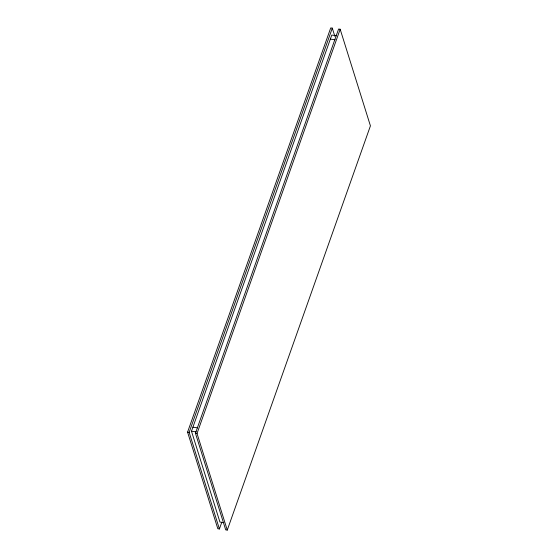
<?xml version="1.0" encoding="UTF-8"?>
<svg xmlns="http://www.w3.org/2000/svg" width="558" height="558" viewBox="0 0 558 558"><rect width="100%" height="100%" fill="white"/><g stroke="black" fill="none" stroke-linecap="round" stroke-linejoin="round"><path stroke-width="0.84" d="M221.728 522.414L219.406 528.984L217.829 528.761L187.572 432.143L330.727 27.9L332.296 28.123L334.884 36.382M219.406 528.984L189.148 432.366L332.296 28.123M223.863 522.602L219.929 522.044L191.485 431.222L331.773 35.063L336.502 35.733M195.446 433.259L338.594 29.016L340.171 29.239L370.428 125.857L227.273 530.1L225.704 529.877L195.446 433.259L197.023 433.482L227.273 530.1M197.023 433.482L340.171 29.239M330.343 39.109L335.065 39.771M192.922 427.184L197.644 427.853M191.485 431.222L196.214 431.892M187.572 432.143L189.148 432.366"/></g></svg>
